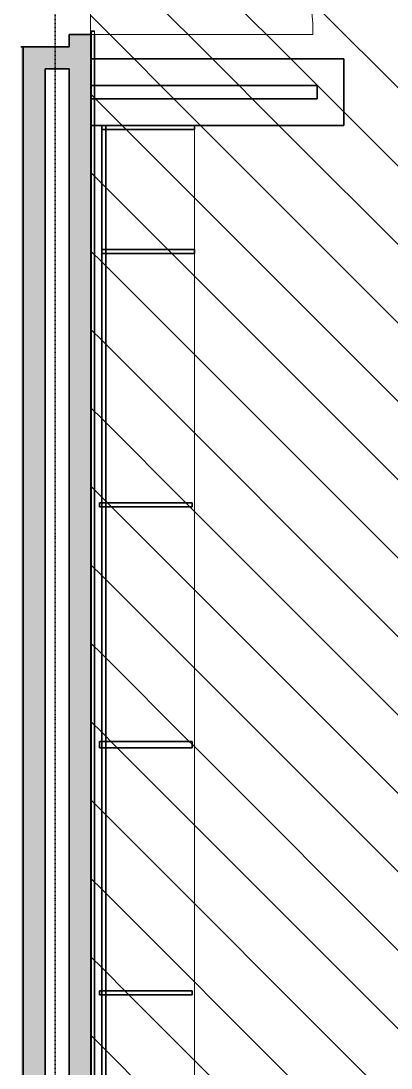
# Model space of a CAD drawing. Header units: millimetres. Extents: x -31381 to 39197, y -15686 to 26001.
# Drawn here: x 34445 to 36115, y 3982 to 8703 of the extents above; entities that cross this region are included whole.
import ezdxf

# ---------------------------------------------------------------- set-up
doc = ezdxf.new("R2010")
doc.units = ezdxf.units.MM
doc.linetypes.add('BVNDH-Dash', pattern=[6, 3, -3])
for name, color, linetype, lineweight in [('A-ANNO-SYMB', 150, 'Continuous', 9), ('A-DETL-GENF', 92, 'Continuous', 9), ('A-DETL-THIN', 151, 'Continuous', 9), ('A-DOOR', 31, 'Continuous', 13), ('A-WALL', 113, 'Continuous', 13), ('A-WALL-PATT', 111, 'Continuous', 13), ('I-WALL', 2, 'Continuous', 13), ('Q-CASE', 31, 'Continuous', 9)]:
    doc.layers.add(name, color=color, linetype=linetype, lineweight=lineweight)
pattern_1 = [(135, (0, 0), (-176.7766952966369, -176.7766952966369), [])]

# ---------------------------------------------------------------- blocks, each defined once
blk = doc.blocks.new('Concept Single Door_DOR - 1000 x 2100mm 2-837560-Level 9 201 Kent St 1_100')
at = {"layer": 'A-DOOR', "color": 67}
blk.add_line((499.9999999999931, 49.99999999999297), (499.9999999999931, 1049.999999999991), dxfattribs=at)
blk.add_arc((499.9999999999914, 49.99999999999188), 999.9999999999983, 89.99999999999986, 179.9999999999999, dxfattribs=at)
blk = doc.blocks.new('Casework 4 - Casework 4-1975174-Level 9 201 Kent St 1_100')
at = {"layer": 'Q-CASE', "lineweight": 35}
for p, q in [((34827.90412677148, 8231.49399850982), (34809.90412677148, 8231.49399850982)), ((34809.90412677148, 8231.49399850982), (34809.90412677146, 3568.210296749616)), ((34810.46039314109, 8231.49399850982), (34810.46039314109, 8213.493998509819)), ((35227.90412677147, 8231.493998509819), (34810.46039314109, 8231.49399850982)), ((34827.90412677146, 3568.210296749616), (34827.90412677148, 8231.49399850982)), ((35227.90412677147, 8213.493998509819), (35227.90412677147, 8231.493998509819)), ((34810.46039314109, 8213.493998509819), (35227.90412677147, 8213.493998509819)), ((34810.46039314109, 7671.493998509821), (34810.46039314109, 7653.493998509819)), ((35227.90412677147, 7671.493998509819), (34810.46039314109, 7671.493998509821)), ((34810.46039314109, 7653.493998509819), (35227.90412677147, 7653.493998509818)), ((35227.90412677147, 7653.493998509818), (35227.90412677147, 7671.493998509819)), ((34800.14827113161, 6530.245510471898), (34800.14827113161, 6512.245510471897)), ((35217.59200476199, 6530.245510471897), (34800.14827113161, 6530.245510471898)), ((35217.59200476199, 6512.245510471897), (35217.59200476199, 6530.245510471897)), ((34800.14827113161, 6512.245510471897), (35217.59200476199, 6512.245510471897)), ((34800.14827113161, 5453.810855975666), (34800.14827113161, 5425.899966434834)), ((35217.59200476199, 5453.810855975664), (34800.14827113161, 5453.810855975666)), ((35217.59200476199, 5425.899966434833), (35217.59200476199, 5453.810855975664)), ((34800.14827113161, 5425.899966434834), (35217.59200476199, 5425.899966434833)), ((34800.14827113161, 4330.245510471898), (34800.14827113161, 4312.245510471897)), ((35217.59200476199, 4330.245510471897), (34800.14827113161, 4330.245510471898)), ((34800.14827113161, 4312.245510471897), (35217.59200476199, 4312.245510471897)), ((35217.59200476199, 4312.245510471897), (35217.59200476199, 4330.245510471897))]:
    blk.add_line(p, q, dxfattribs=at)
at = {"layer": 'Q-CASE'}
for p, q in [((35227.90412677147, 7671.493998509817), (35227.90412677147, 8213.493998509815)), ((35227.90412677147, 969.3761626485283), (35227.90412677147, 7653.493998509817))]:
    blk.add_line(p, q, dxfattribs=at)

msp = doc.modelspace()

# ---------------------------------------------------------------- hatches: boundary and pattern name
at = {"layer": 'A-DETL-GENF'}
h = msp.add_hatch(dxfattribs=at)
h.set_pattern_fill('FP_1', style=0, pattern_type=2)
h.set_pattern_definition(pattern_1)
h.paths.add_polyline_path([(37477.0514267133, -11682.13598364619), (37477.0514267133, -11293.28616923298), (35970.85638409886, -9787.547503950414), (34782.90412677149, -9787.646636777721), (34782.90412677149, -9794.58314065933), (34762.90412677149, -9794.58314065933), (34762.90412677149, -7554.483067734993), (35382.9382446559, -7554.483067734993), (35382.9382446559, -6954.483067734991), (34762.90412677149, -6954.483067734991), (34762.90412677149, -6003.944065810316), (34759.14956313474, -6003.944065810316), (34759.14956313474, -10054.53956477265), (35859.95572613539, -10055.37437099767), (36143.37613025398, -10348.86479100924), (37357.0754392609, -11562.19634893666)], flags=0)
h.paths.add_polyline_path([(34762.9041267715, -5003.944065810322), (34762.9041267715, -954.6238373514325), (35582.28613277733, -954.6238373514325), (35582.28613277733, -354.6238373514346), (34762.9041267715, -354.6238373514346), (34762.9041267715, 8641.493998509872), (34759.14956313474, 8641.493998509872), (34759.14956313474, -5003.944065810322)], flags=0)
h.paths.add_polyline_path([(34759.14956313474, 9641.493998509872), (34762.9041267715, 9641.493998509872), (34762.90412677152, 10001.60835135994), (35887.69076062679, 10001.60835135994), (35887.69076062679, 10601.60835135994), (34762.90412677152, 10601.60835135994), (34762.90412677152, 14232.63279424021), (35943.49843475541, 14233.22710222409), (37477.0514267133, 15766.78009418197), (37477.0514267133, 16145.53520437615), (35839.14956313478, 14507.63334079763), (34759.14956313474, 14507.47828893266), (34759.14956313474, 9642.359795456263)], flags=0)
h = msp.add_hatch(dxfattribs=at)
h.set_pattern_fill('FP_1', style=0, pattern_type=2)
h.set_pattern_definition(pattern_1)
h.paths.add_polyline_path([(37477.0514267133, -11729.9259892465), (37477.0514267133, -11682.13598364619), (36143.37613025368, -10348.86479100893), (37430.96300020214, -11682.20002647929)], flags=0)
h.paths.add_polyline_path([(37477.0514267133, -11293.28616923298), (37477.0514267133, 15738.4958229345), (35951.188398019, 14212.63279424021), (34772.90412677154, 14212.63279424021), (34772.90412677154, 10621.60835135994), (35907.69076062681, 10621.60835135994), (35907.69076062681, 9981.608351359937), (35887.69076062679, 9981.608351359937), (35887.69076062679, 10001.60835135994), (34762.90412677152, 10001.60835135994), (34762.9041267715, 9641.493998509568), (34759.14956313474, 9641.493998509872), (34759.14956313474, 8641.493998509872), (34762.9041267715, 8641.493998509872), (34762.9041267715, -354.6238373514346), (35582.28613277733, -354.6238373514346), (35582.28613277733, -854.6238373514379), (35808.69076062679, -854.6238373514379), (35808.69076062679, 287.3761626485623), (34776.90412677153, 287.376162648545), (34776.90412677153, 387.3761626485613), (35908.6907606268, 387.3761626485613), (35894.69076062679, 373.3761626485514), (35895.73397970278, 287.3761626485623), (35908.6907606268, 287.3761626485623), (35908.69076062679, -954.6238373514368), (35894.69076062679, -940.6238373514227), (35894.69076062679, -954.6238373514368), (34762.9041267715, -954.6238373514325), (34762.9041267715, -1113.944065810453), (35908.69076062679, -1113.944065810315), (35908.69076062679, -1753.944065810334), (35808.69076062679, -1753.944065810334), (35808.69076062679, -1213.944065810318), (34762.9041267715, -1213.944065810309), (34762.9041267715, -4703.944065810309), (35808.69076062679, -4703.944065810309), (35808.69076062679, -4323.944065810312), (35908.69076062679, -4323.944065810312), (35908.69076062679, -4803.944065810316), (34762.9041267715, -4803.944065810316), (34762.9041267715, -5003.944065810322), (34759.14956313474, -5003.944065810322), (34759.14956313474, -6003.944065810316), (34762.90412677149, -6003.944065810316), (34762.90412677149, -6934.483067734991), (35402.9382446559, -6934.483067734996), (35402.9382446559, -6954.483067734996), (35382.9382446559, -6954.483067734996), (35382.9382446559, -7554.483067735002), (35402.9382446559, -7554.483067735002), (35402.9382446559, -7574.483067734997), (34762.90412677149, -7574.483067734997), (34762.90412677149, -9794.5831406593), (34782.90412677149, -9794.58314065933), (34782.90412677149, -9787.646636777721), (35971.34728525431, -9788.038256362743), (37341.0095135988, -11157.28547683928)], flags=0)
h.paths.add_polyline_path([(35885.1681191914, -8974.344466454413), (35885.16811563876, -8974.340350945387), (35887.73608249844, -8974.340350945387)], flags=0)
h.paths.add_polyline_path([(36020.9318280189, -8334.903216578974), (36020.93087058269, -8334.8814027102), (36020.82968510001, -8216.577105555834)], flags=0)
h.paths.add_polyline_path([(36549.58886114304, -8332.90651325145), (36549.58584615137, -8332.905684071706), (36549.57815553189, -8322.045089363244)], flags=0)
h.paths.add_polyline_path([(35908.69076062679, -3503.944065810313), (35808.69076062679, -3503.944065810313), (35808.69076062679, -2573.944065810334), (35908.69076062679, -2573.944065810334)], flags=0)
h.paths.add_polyline_path([(36857.52101185136, -253.6487322469555), (36857.51823164164, -253.6487322469555), (36859.37883432863, -252.3410347479115)], flags=0)
h.paths.add_polyline_path([(35218.89671290968, 401.3761626485321), (34809.9041267715, 401.3761626485364), (34809.9041267715, 2112.245510471901), (34800.14827113165, 2112.245510471901), (34800.14827113165, 2130.245510471905), (34809.9041267715, 2130.245510471905), (34809.90412677151, 3212.245510471902), (34800.14827113165, 3212.245510471902), (34800.14827113165, 3230.245510471906), (34809.90412677151, 3230.245510471906), (34809.90412677151, 4312.245510471903), (34800.14827113165, 4312.245510471903), (34800.14827113165, 4330.245510471907), (34809.90412677151, 4330.245510471907), (34809.90412677151, 5425.89996643484), (34800.14827113165, 5425.89996643484), (34800.14827113165, 5453.810855975674), (34809.90412677151, 5453.810855975674), (34809.90412677151, 6512.245510471909), (34800.14827113165, 6512.245510471909), (34800.14827113165, 6530.245510471909), (34809.90412677151, 6530.245510471909), (34809.90412677151, 8231.493998509843), (34776.90412677153, 8231.493998509843), (34776.90412677153, 8351.49399850985), (35781.6907606268, 8351.49399850985), (35781.6907606268, 8411.493998509844), (34776.90412677153, 8411.493998509844), (34776.90412677153, 8531.493998509848), (35901.6907606268, 8531.493998509844), (35901.6907606268, 8231.493998509843), (35227.90412677152, 8231.493998509843), (35227.90412677152, 8213.49399850983), (34827.90412677152, 8213.49399850983), (34827.90412677152, 7671.493998509832), (35227.90412677152, 7671.493998509832), (35227.90412677152, 7653.493998509832), (34827.90412677152, 7653.493998509832), (34827.90412677152, 6530.245510471909), (35217.59200476205, 6530.245510471909), (35217.59200476205, 6512.245510471909), (34827.90412677152, 6512.245510471909), (34827.90412677152, 5453.810855975674), (35217.59200476205, 5453.810855975674), (35217.59200476205, 5425.89996643484), (34827.90412677152, 5425.89996643484), (34827.90412677152, 4330.245510471907), (35217.59200476205, 4330.245510471907), (35217.59200476205, 4312.245510471903), (34827.90412677152, 4312.245510471903), (34827.90412677152, 3230.245510471906), (35217.59200476205, 3230.245510471906), (35217.59200476205, 3212.245510471902), (34827.90412677152, 3212.245510471902), (34827.90412677151, 2130.245510471905), (35217.59200476205, 2130.245510471905), (35217.59200476205, 2112.245510471901), (34827.90412677151, 2112.245510471901), (34827.90412677151, 969.376162648533), (35227.90412677152, 969.376162648533), (35227.90412677152, 951.3761626485327), (34827.90412677151, 951.3761626485327), (34827.90412677151, 419.3761626485323), (35227.90412677152, 419.3761626485323), (35227.90412677152, 401.3761626485321)], flags=0)
h.paths.add_polyline_path([(35829.92313612274, 14507.47828893266), (35829.85892468914, 14507.63334079763), (34759.14956313474, 14507.63334079763)], flags=0)
h = msp.add_hatch(dxfattribs=at)
h.set_pattern_fill('FP_1', style=0, pattern_type=2)
h.set_pattern_definition(pattern_1)
h.paths.add_polyline_path([(35382.9382446559, -7574.483067734997), (35402.9382446559, -7574.483067734997), (35402.9382446559, -7554.483067735002), (34762.90412677149, -7554.483067734993), (34762.99490940895, -7574.483067734997), (35373.39118516411, -7574.483067734997)], flags=0)
h.paths.add_polyline_path([(35402.9382446559, -6954.483067734996), (35402.9382446559, -6934.483067734996), (34762.90412677149, -6934.483067734991), (34762.90412677149, -6954.483067734991), (35382.9382446559, -6954.483067734991)], flags=0)
h.paths.add_polyline_path([(35808.69076062679, -4803.944065810316), (35908.69076062679, -4803.944065810316), (35908.69076062679, -4323.944065810312), (35808.69076062679, -4323.944065810312), (35808.69076062679, -4703.944065810309), (34762.9041267715, -4703.944065810309), (34762.9041267715, -4803.944065810316), (35696.04375463136, -4803.944065810316)], flags=0)
h.paths.add_polyline_path([(35859.14956313474, -3503.944065810313), (35908.69076062679, -3503.944065810313), (35908.69076062679, -2573.944065810334), (35808.69076062679, -2573.944065810334), (35808.69076062679, -3503.944065810313), (35853.8156738863, -3503.944065810313)], flags=0)
h.paths.add_polyline_path([(35908.69076062679, -1753.944065810334), (35908.69076062679, -1113.944065810315), (34762.9041267715, -1113.944065810453), (34762.9041267715, -1213.944065810309), (35808.69076062679, -1213.944065810318), (35808.69076062679, -1753.944065810334), (35859.14956313474, -1753.944065810334)], flags=0)
h.paths.add_polyline_path([(35908.69076062679, -954.6238373514368), (35908.6907606268, 287.3761626485623), (35894.69076062679, 287.3761626485623), (35894.69076062679, 373.3761626485514), (35908.6907606268, 387.3761626485613), (34776.90412677153, 387.3761626485613), (34776.90412677153, 287.376162648545), (35808.6907606268, 287.3761626485623), (35808.69076062679, -854.6238373514336), (35582.28613277733, -854.6238373514379), (35582.28613277733, -954.6238373514368), (35894.69076062679, -954.6238373514368), (35894.69076062679, -940.6238373514227)], flags=0)
h.paths.add_polyline_path([(35218.89671290968, 401.3761626485321), (35227.90412677152, 401.3761626485321), (35227.90412677152, 419.3761626485323), (34827.90412677151, 419.3761626485323), (34827.90412677151, 951.3761626485327), (35227.90412677152, 951.3761626485327), (35227.90412677152, 969.376162648533), (34827.90412677151, 969.376162648533), (34827.90412677151, 2112.245510471901), (35217.59200476205, 2112.245510471901), (35217.59200476205, 2130.245510471905), (34827.90412677151, 2130.245510471905), (34827.90412677152, 3212.245510471902), (35217.59200476205, 3212.245510471902), (35217.59200476205, 3230.245510471906), (34827.90412677152, 3230.245510471906), (34827.90412677152, 4312.245510471903), (35217.59200476205, 4312.245510471903), (35217.59200476205, 4330.245510471907), (34827.90412677152, 4330.245510471907), (34827.90412677152, 5425.89996643484), (35217.59200476205, 5425.89996643484), (35217.59200476205, 5453.810855975674), (34827.90412677152, 5453.810855975674), (34827.90412677152, 6512.245510471909), (35217.59200476205, 6512.245510471909), (35217.59200476205, 6530.245510471909), (34827.90412677152, 6530.245510471909), (34827.90412677152, 7653.493998509832), (35227.90412677152, 7653.493998509832), (35227.90412677152, 7671.493998509832), (34827.90412677152, 7671.493998509832), (34827.90412677152, 8213.49399850983), (35227.90412677152, 8213.49399850983), (35227.90412677152, 8231.493998509834), (35901.6907606268, 8231.493998509843), (35901.6907606268, 8531.493998509844), (34776.90412677153, 8531.493998509848), (34776.90412677153, 8411.493998509844), (35781.6907606268, 8411.493998509844), (35781.6907606268, 8351.49399850985), (34776.90412677153, 8351.49399850985), (34776.90412677153, 8231.493998509843), (34809.90412677151, 8231.493998509843), (34809.90412677151, 6530.245510471909), (34800.14827113165, 6530.245510471909), (34800.14827113165, 6512.245510471909), (34809.90412677151, 6512.245510471909), (34809.90412677151, 5453.810855975674), (34800.14827113165, 5453.810855975674), (34800.14827113165, 5425.89996643484), (34809.90412677151, 5425.89996643484), (34809.90412677151, 4330.245510471907), (34800.14827113165, 4330.245510471907), (34800.14827113165, 4312.245510471903), (34809.90412677151, 4312.245510471903), (34809.90412677151, 3230.245510471906), (34800.14827113165, 3230.245510471906), (34800.14827113165, 3212.245510471902), (34809.90412677151, 3212.245510471902), (34809.9041267715, 2130.245510471905), (34800.14827113165, 2130.245510471905), (34800.14827113165, 2112.245510471901), (34809.9041267715, 2112.245510471901), (34810.46039314112, 401.3761626485321), (34827.90412677151, 401.3761626485321)], flags=0)
h.paths.add_polyline_path([(35887.69076062679, 9981.608351359937), (35907.69076062681, 9981.608351359937), (35907.69076062681, 10621.60835135994), (34772.90412677154, 10621.60835135994), (34772.90412677154, 14212.63279424069), (35951.188398019, 14212.63279424021), (37477.0514267133, 15738.4958229345), (37477.0514267133, 15766.78009418197), (35942.90412677153, 14232.6327942402), (34762.90412677152, 14232.46179404429), (34762.90412677152, 10601.60835135994), (35887.69076062679, 10601.60835135994)], flags=0)
at = {"layer": 'A-WALL-PATT', "lineweight": 9}
h = msp.add_hatch(color=9, dxfattribs=at)
h.paths.add_polyline_path([(34759.14956313474, -9794.58314065933), (34759.14956313474, -7554.483067734993), (34662.90412677154, -7554.483067734993), (34662.90412677154, -9794.58314065933)], flags=0)
h.paths.add_polyline_path([(34669.96040318206, -6954.483067734991), (34759.14956313474, -6954.483067734991), (34759.14956313474, -6003.944065810316), (34662.90412677154, -6003.944065810316), (34662.90412677154, -6954.483067734991)], flags=0)
h.paths.add_polyline_path([(34759.14956313474, -5003.944065810322), (34759.14956313474, -954.6238373514325), (34737.54183641565, -954.6238373514325), (34748.88116146298, -354.6238373514346), (34759.14956313474, -354.6238373514346), (34759.14956313474, 8641.493998509872), (34662.90412677154, 8641.493998509872), (34662.90412677154, -5003.944065810322)], flags=0)
h.paths.add_polyline_path([(34662.90412677154, 9641.493998509872), (34759.14956313474, 9642.359795456263), (34759.14956313474, 10001.60835135994), (34662.90412677154, 10001.60835135994), (34662.90412677154, 9664.55385393253)], flags=0)
h.paths.add_polyline_path([(34662.90412677154, 10601.60835135994), (34759.14956313474, 10601.60835135994), (34759.14956313474, 14387.64003604509), (34662.90412677154, 14387.47109116319), (34662.90412677154, 11108.00433020907)], flags=0)
h = msp.add_hatch(color=256, dxfattribs=at)
h.paths.add_polyline_path([(34455.4603931411, -5003.944065810319), (34455.4603931411, -954.6238373514325), (34445.4603931411, -954.6238373514325), (34445.4603931411, -5003.944065810319)], flags=0)
h.paths.add_polyline_path([(34445.4603931411, -354.6238373514346), (34455.4603931411, -354.6238373514346), (34455.4603931411, 2278.155008288109), (34445.4603931411, 2278.155008288109), (34445.4603931411, 259.1165066217568)], flags=0)
h.paths.add_polyline_path([(34455.4603931411, 2398.155008287827), (34455.4603931411, 8586.183282399934), (34445.4603931411, 8586.183282399934), (34445.4603931411, 2398.155008287831)], flags=0)
for points in [[(34555.46039314112, 8486.183282399932), (34662.90412677154, 8486.183282399932), (34662.90412677154, 8586.183282399934), (34455.46039314113, 8586.183282399934), (34455.4603931411, 8486.183282399932), (34462.25542138889, 8486.183282399932)], [(34504.97293120121, -4903.944065810319), (34555.46039314112, -4903.944065810319), (34555.46039314112, 8486.183282399932), (34455.4603931411, 8486.183282399932), (34455.4603931411, -354.6238373514346), (34492.11790535969, -354.6238373514346), (34500.47200899722, -954.6238373514325), (34455.4603931411, -954.6238373514325), (34455.4603931411, -4903.944065810319)]]:
    msp.add_hatch(color=9, dxfattribs=at).paths.add_polyline_path(points, flags=0)

# ---------------------------------------------------------------- linework, layer by layer
at = {"layer": 'A-ANNO-SYMB', "linetype": 'BVNDH-Dash', "lineweight": 35}
msp.add_line((34600.03903587502, -1624.920103794138), (34600.03903587502, 8947.259718221552), dxfattribs=at)
at = {"layer": 'A-DETL-THIN'}
msp.add_line((34759.14956313473, 14507.63334079762), (34759.14956313469, -10054.53956477263), dxfattribs=at)
at = {"layer": 'A-WALL', "color": 47, "lineweight": 35}
for p, q in [((34662.90412677148, 8641.49399850986), (34662.90412677148, 8586.183282399921)), ((34762.90412677148, 8641.493998509859), (34662.90412677148, 8641.49399850986)), ((34662.90412677149, 8486.183282399921), (34662.90412677146, -4903.944065810316))]:
    msp.add_line(p, q, dxfattribs=at)
at = {"layer": 'A-WALL', "lineweight": 35}
for p, q in [((34776.90412677148, 8656.493998509859), (34762.90412677148, 8656.493998509857)), ((34762.90412677148, 8656.493998509857), (34762.90412677146, -252.483067734991)), ((34776.90412677146, -252.4830677349912), (34776.90412677148, 8641.493998509859))]:
    msp.add_line(p, q, dxfattribs=at)
at = {"layer": 'A-WALL', "lineweight": 9}
msp.add_line((34776.90412677148, 8641.493998509859), (34776.90412677148, 8656.493998509859), dxfattribs=at)
at = {"layer": 'I-WALL', "color": 47, "lineweight": 35}
for p, q in [((34662.90412677148, 8586.183282399921), (34445.46039314107, 8586.183282399921)), ((34555.46039314105, -4903.944065810315), (34555.46039314107, 8486.183282399923)), ((34555.46039314107, 8486.183282399921), (34662.90412677148, 8486.183282399921))]:
    msp.add_line(p, q, dxfattribs=at)
at = {"layer": 'I-WALL', "lineweight": 35}
for p, q in [((34455.46039314106, 2278.155008288104), (34455.46039314107, 8586.183282399923)), ((35901.69076062675, 8531.493998509834), (34762.90412677148, 8531.493998509837)), ((35901.69076062675, 8231.493998509834), (35901.69076062675, 8531.493998509834)), ((34762.90412677148, 8411.493998509837), (35781.69076062675, 8411.493998509834)), ((35781.69076062675, 8411.493998509834), (35781.69076062675, 8351.493998509834)), ((35781.69076062675, 8351.493998509834), (34762.90412677148, 8351.493998509835)), ((34762.90412677148, 8231.493998509837), (35901.69076062675, 8231.493998509834))]:
    msp.add_line(p, q, dxfattribs=at)

# ---------------------------------------------------------------- block references
at = {"layer": 'A-DOOR', "color": 67, "rotation": 269.9999999999999}
msp.add_blockref('Concept Single Door_DOR - 1000 x 2100mm 2-837560-Level 9 201 Kent St 1_100', (34712.90412677148, 9141.49399850985), dxfattribs=at)
at = {"layer": 'Q-CASE'}
msp.add_blockref('Casework 4 - Casework 4-1975174-Level 9 201 Kent St 1_100', (0, 0), dxfattribs=at)

doc.saveas('drawing.dxf')
